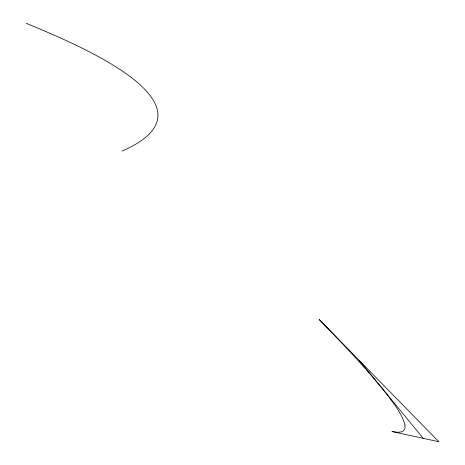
<?xml version="1.0" encoding="UTF-8"?>
<svg xmlns="http://www.w3.org/2000/svg" width="465" height="465" viewBox="0 0 465 465"><rect width="100%" height="100%" fill="white"/><g stroke="black" fill="none" stroke-linecap="round" stroke-linejoin="round"><path stroke-width="0.7" d="M122.063 151.067C229.855 104.038 63.972 39.327 26.139 23.25M359.073 360.241L423.214 438.338M404.992 424.969L404.98 428.352L403.672 430.695L401.057 432.002L397.145 432.276L391.931 431.514L438.861 441.75L319.176 319.484C342.089 343.083 364.932 366.85 385.508 392.547C392.908 402.678 401.661 412.612 404.992 424.969"/></g></svg>
